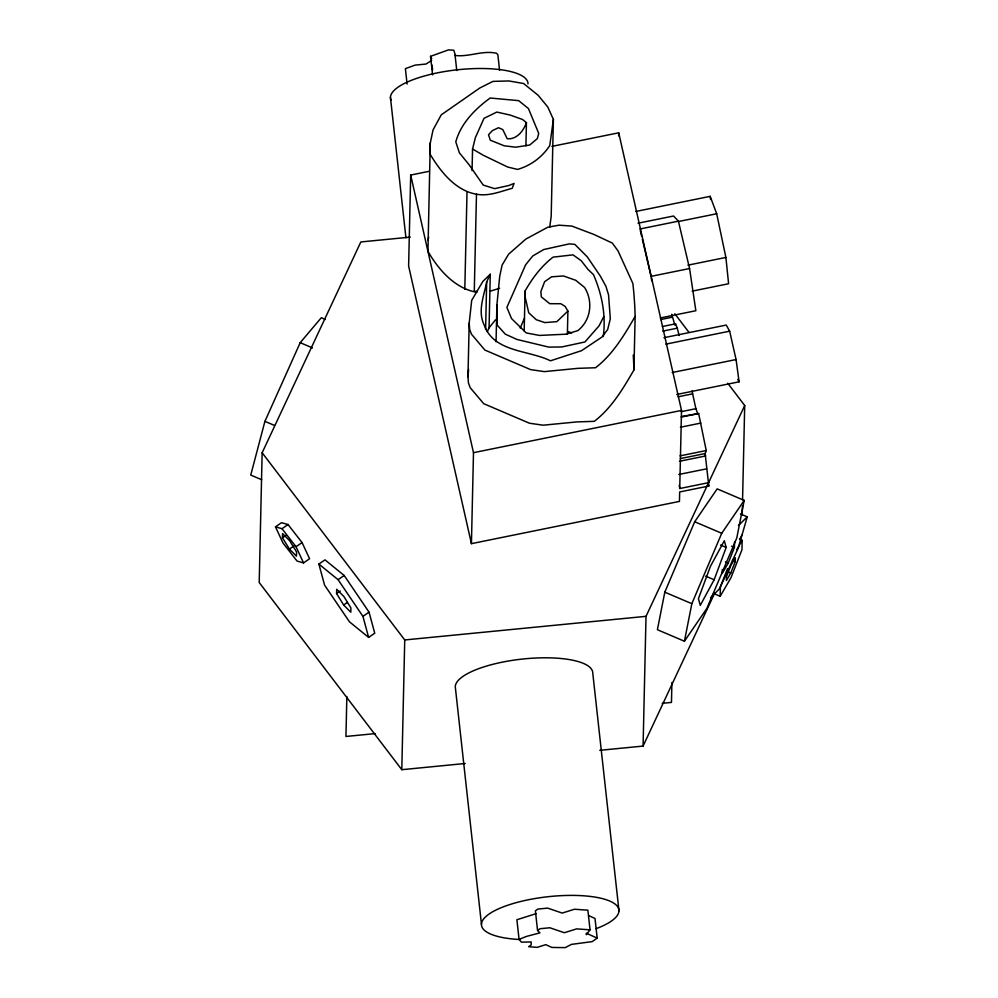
<?xml version="1.0" encoding="UTF-8"?>
<svg xmlns="http://www.w3.org/2000/svg" width="998" height="998" viewBox="0 0 998 998"><rect width="100%" height="100%" fill="white"/><g stroke="black" fill="none" stroke-linecap="round" stroke-linejoin="round"><path stroke-width="1.5" d="M549.698 227.22L551.183 216.466L553.391 119.373L547.79 107.011L538.184 95.334L523.601 83.52L508.868 80.95L492.975 81.387L479.789 88.011L441.266 114.832L433.07 129.89L430.275 142.976L427.942 251.321C438.534 269.772 454.963 288.559 476.832 292.289M430.275 142.976L430.138 154.228C440.405 171.494 455.599 190.705 476.483 194.211C488.97 196.569 500.36 191.441 512.161 188.348L514.07 183.457L508.706 185.541L494.621 188.647L483.207 185.067L469.11 164.757L459.392 152.844L455.787 141.853C460.864 123.353 475.085 109.019 490.193 98.016L518.673 100.648L528.429 108.545L538.72 133.408L537.348 138.597L529.689 145.047L515.692 147.193L504.102 145.77L490.317 140.182L488.509 134.73L492.326 130.651L498.513 127.719L502.792 129.59L507.196 138.722C516.789 139.782 523.563 130.738 526.433 122.654L522.528 119.486L510.302 115.107L496.804 112.063L484.005 118.338L475.372 137.662L472.553 149.001L472.054 170.583M603.279 336.576C606.073 315.206 602.019 294.273 593.473 274.65L587.984 269.398L581.285 260.777L573.002 254.864L553.092 257.135C541.452 266.067 532.246 278.267 525.085 291.029L524.175 330.837M410.34 237.112L360.839 241.953L262.15 452.768L259.206 582.508L401.795 769.695L465.205 763.495M282.471 537.797L282.571 533.593L289.62 540.679L296.568 551.969L296.468 556.173L289.42 549.087L282.471 537.797L286.251 535.19M336.588 593.536L336.688 589.269L343.848 596.467L350.909 607.944L350.809 612.211L343.649 605.013L336.588 593.536L340.281 590.991M346.855 696.529L345.944 736.462L375.111 733.617M428.903 171.357L410.689 175.062L408.619 266.029L471.43 543.648L679.451 501.408L679.663 491.952L708.805 486.026L705.149 453.554L706.235 450.547L698.65 413.546L681.522 416.465M401.795 769.695L404.739 639.955L262.15 452.768M464.806 289.333L467.014 192.24M496.056 341.79L496.892 305.051L499.736 276.209L502.106 265.081L508.631 254.153L525.846 239.071L547.765 227.232L558.98 225.186L571.804 226.059L593.872 234.443L612.298 243.063L617.999 250.835L632.869 283.469A419.659 399.562 1.3 0 1 635.14 316.403L633.917 369.984C623.089 388.684 611.662 407.933 594.334 421.331L576.819 421.917L543.149 425.198L529.427 423.214L483.693 403.666L470.22 387.723L468.436 382.958L467.975 376.745L469.185 323.152L471.705 300.311L482.895 281.386L490.268 274.25L489.057 327.843L487.261 331.71M476.483 194.211L474.275 291.304L477.169 291.366M471.43 543.648L473.489 452.68L410.689 175.062M485.602 329.452L486.675 281.985L490.268 274.25M525.909 145.77L526.433 122.654M567.388 334.068L567.899 311.102L565.192 306.473L560.814 303.729L549.736 303.691L541.303 296.855L540.866 291.616L544.634 281.698L551.582 276.82L563.446 275.959L575.734 280.288L584.603 287.486C593.311 301.496 590.991 320.146 577.917 330.588L566.24 334.18L539.456 335.428L526.208 332.92L511.512 318.549L506.884 307.384L525.672 264.719L532.782 255.95L543.723 249.537L569.297 243.886L574.798 244.36L587.311 256.885L600.459 276.309L605.936 286.339L608.543 294.859L610.327 318.786L607.67 329.54L601.944 337.062L581.547 350.672L550.447 360.814C528.691 349.974 494.309 352.444 484.429 325.535C477.231 311.438 483.918 296.256 486.675 281.985M618.635 135.89L618.71 132.809L551.894 146.382M599.761 750.321L643.074 746.08L646.018 616.34L744.708 405.525L727.704 383.207M671.916 682.495L671.467 702.417L662.223 703.316M708.879 482.608L679.738 488.533L681.509 410.428L618.71 132.809M713.433 593.423L720.182 596.305L720.394 586.861L727.542 568.673M722.303 569.484L722.215 573.451L728.253 563.059L734.416 547.366L734.54 542.076M735.239 561.625L735.326 557.757L730.923 565.33L726.444 576.757L726.357 580.624L730.748 573.052L735.239 561.625L732.407 560.414M742.213 515.18L742.425 505.924M742.562 499.736L744.708 405.525M739.468 539.194L742.163 540.342L741.951 549.786L730.96 577.767L720.182 596.305M467.975 376.745L468.598 369.472M553.391 119.373L549.773 145.508C542.55 156.911 530.462 165.843 517.513 169.411L507.658 167.028L483.207 155.226L472.553 149.001M664.805 592.176L657.395 629.713L684.428 641.227L706.896 608.356L736.786 537.934L744.196 500.397L717.163 488.87L694.695 521.754L664.805 592.176L691.839 603.69L684.428 641.227M428.067 240.069L428.691 237.162M325.423 319.46L321.319 317.713L300.211 342.676L264.919 421.343L250.748 475.06L261.676 479.726M740.466 513.945L747.253 516.839L738.258 548.039L719.371 588.957L710.588 597.602M714.144 579.751L726.17 547.44L724.311 540.741L710.426 566.365L698.413 598.675L700.272 605.374L714.144 579.751L705.711 576.158M691.839 603.69L721.729 533.281L744.196 500.397M520.195 328.005L524.461 318.312M643.074 746.08L714.78 592.887M739.792 539.481L741.764 535.265M662.447 326.508L675.559 323.839L674.922 325.186L671.729 314.27M603.728 316.665L599.087 325.822L584.928 341.977L561.799 346.955L548.813 347.117L516.939 339.445L505.287 334.143L497.066 324.999L496.892 305.051M489.057 327.843L495.407 319.934M736.774 549.611L742.163 540.342M635.14 316.403C624.311 335.103 612.884 354.34 595.557 367.751L578.029 368.337L544.372 371.618L530.637 369.622L484.903 350.073L471.43 334.143L469.659 329.365L469.185 323.152M519.06 939.392L526.445 936.423L539.943 932.856L537.548 930.46L535.39 910.812L537.86 909.078L547.653 908.118L562.186 913.07L574.474 909.24L587.872 910.176L590.043 929.824L586.275 934.689L586.3 933.192L597.178 938.132L592.213 941.613L571.405 944.395L565.242 947.626L551.819 947.439L545.781 944.657L537.186 947.364L528.666 946.703L531.136 944.956L531.21 941.962L521.443 942.162L519.06 939.392L516.902 919.744L536.275 913.607M567.899 311.102L556.834 321.655L544.871 322.591L536.275 319.722L528.74 312.786L525.085 296.755L525.085 291.029M738.47 525.484L747.253 516.839M537.548 930.46L540.03 928.726L549.811 927.766L564.344 932.718L576.644 928.889L590.043 929.824M275.485 526.857L281.511 522.69L288.035 524.549L302.07 542.575L309.58 558.755L303.554 562.909L297.042 561.051L283.008 543.024L275.485 526.857L281.997 528.703L296.032 546.729L303.554 562.909M281.997 528.703L288.035 524.549M289.42 549.087L294.46 545.619M296.032 546.729L302.07 542.575M318.873 564.07L324.986 559.853L344.173 575.484L369.048 612.148L374.737 633.206L368.624 637.41L349.437 621.791L324.562 585.115L318.873 564.07L338.072 579.688L362.935 616.365L368.624 637.41M338.072 579.688L344.173 575.484M343.649 605.013L347.341 602.468M362.935 616.365L369.048 612.148M431.585 60.504L425.934 64.059L415.093 65.12L405.388 68.65L407.097 84.069M432.583 74.85L430.537 56.337L448.426 49.9L453.766 50.224L454.888 53.518L456.76 70.496M490.068 291.216L499.561 288.297M635.788 211.464L710.189 196.344L716.689 213.759L725.895 257.447L728.602 283.744L692.163 291.142M638.034 223.215L673.563 216.005L678.415 221.169L689.568 268.537L695.856 310.727L660.327 317.938M639.93 228.991L678.415 221.169M678.727 221.469L716.689 213.759M687.934 265.156L725.895 257.447M689.568 268.537L651.07 276.346L642.363 239.345M660.701 319.547L672.353 317.177M662.709 331.124L677.28 328.167L679.127 335.503M663.932 337.711L726.257 325.061L729.65 331.174L736.075 359.554L739.094 381.81L676.781 394.472M665.816 344.148L729.65 331.174M672.228 372.516L736.075 359.554M678.054 396.805L692.624 393.848L692.125 390.829M473.489 452.68L681.509 410.428M681.322 411.65L695.893 408.681L697.54 413.209M681.172 417.102L698.65 413.546M680.424 427.231L700.821 423.09M680.012 455.874L706.235 450.547M680.374 458.581L705.149 453.554M679.463 461.276L705.698 455.949M678.84 474.474L706.522 468.86M404.739 639.955L646.018 616.34M454.776 55.451C468.91 57.31 482.558 50.037 496.592 53.281L497.877 54.865L499.574 70.297M567.687 331.473L571.779 332.92M300.211 342.676L312.499 347.915M694.695 521.754L721.729 533.281M731.584 546.168L734.416 547.366M720.544 545.045L726.17 547.44M725.421 561.849L728.253 563.059M727.916 571.842L730.748 573.052M264.919 421.343L274.475 425.422M588.733 915.628L595.008 918.484L597.178 938.132M674.823 313.784L688.994 332.384M737.747 379.365L739.094 381.81M430.537 56.337L431.71 58.782M675.559 323.839L677.28 328.167M707.956 483.356L708.805 486.026M640.279 230.463L641.664 236.389M692.624 393.848L695.893 408.681M679.214 485.477L679.738 488.533M651.295 277.856L651.744 280.875M618.972 910.775L592.775 673.188A69.124 20.958 -6.3 0 0 524.312 658.867A69.124 20.958 -6.3 0 0 455.275 686.761L481.473 924.348M432.097 65.132L432.596 69.76M390.443 97.417L405.924 237.774M710.189 196.344L710.514 199.438M633.243 355.101A419.659 399.562 1.3 0 1 633.917 369.984M390.966 100.112A69.149 20.97 -6.3 0 1 455.188 70.035A69.149 20.97 -6.3 0 1 527.979 83.944M519.896 939.517A69.124 20.958 -6.3 0 1 492.912 911.648A69.124 20.958 -6.3 0 1 595.22 897.127A69.124 20.958 -6.3 0 1 596.018 928.701"/></g></svg>
